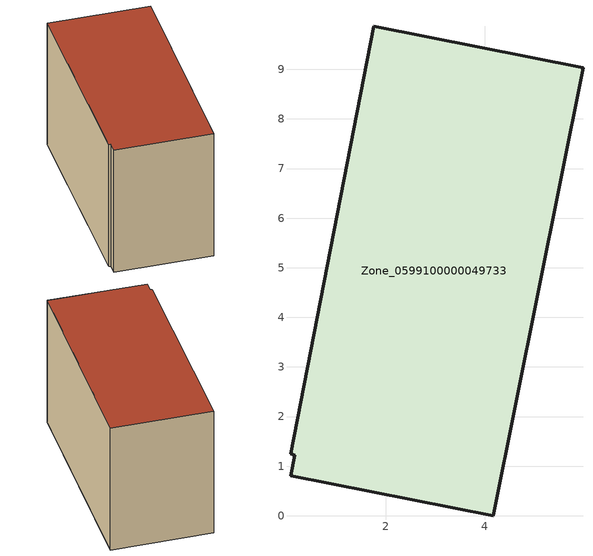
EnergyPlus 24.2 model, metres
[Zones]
Zone_0599100000049733
 floor ground (C_G): 0.17,1.22 0.08,1.25 1.76,9.87 5.98,9.03 4.17,0 0.09,0.81 z0
 wall outside (C_F): 4.17,0 5.98,9.03 1.76,9.87 0.08,1.25 0.17,1.22 0.09,0.81 4.17,0 z0:5.97
 roof outside (C_R): 0.17,1.22 0.09,0.81 4.17,0 5.98,9.03 1.76,9.87 0.08,1.25 z5.97
[BUILDING]
Pand.0599100000049733: North Axis=0; Terrain=City; Loads Convergence Tolerance Value=0.04; Temperature Convergence Tolerance Value=0.4; Solar Distribution=FullExterior; Maximum Number of Warmup Days=25; Minimum Number of Warmup Days=1
[Site:Location]
Rotterdam.The.Hague.AP_ZH_NLD Design_Conditions: Latitude=51.96; Longitude=4.45; Time Zone=1; Elevation=-4.5
[SITE:GROUNDTEMPERATURE:BUILDINGSURFACE]
18, 18, 18, 18, 18, 18, 18, 18, 18, 18, 18, 18
[MATERIAL] Thermal Absorptance=0.9; Solar Absorptance=0.7; Visible Absorptance=0.7
Name | Roughness | Thickness | Conductivity | Density | Specific Heat
G.TC.1965-1974 | MediumSmooth | 0.15 | 0.882353 | 540 | 1210
F.TC.1965-1974 | Rough | 0.3 | 0.697674 | 1920 | 840
R.TC.1965-1974 | MediumRough | 0.2 | 0.232558 | 1500 | 1000
[CONSTRUCTION]
C_G: G.TC.1965-1974
C_F: F.TC.1965-1974
C_R: R.TC.1965-1974
[ZONE]
Zone_0599100000049733: Type=1; Multiplier=1; Ceiling Height=Autocalculate; Volume=Autocalculate; Floor Area=autocalculate; Part of Total Floor Area=Yes
[ZONEINFILTRATION:DESIGNFLOWRATE]
Infil_Zone_0599100000049733: Zone or ZoneList or Space or SpaceList=Zone_0599100000049733; Schedule=AlwaysOn; Design Flow Rate Calculation Method=Flow/Area; Flow Rate per Floor Area=0.003; Constant Term Coefficient=1; Temperature Term Coefficient=0; Velocity Term Coefficient=0; Velocity Squared Term Coefficient=0
[HVACTEMPLATE:ZONE:IDEALLOADSAIRSYSTEM]
Zone_0599100000049733: Maximum Heating Supply Air Temperature=50; Minimum Cooling Supply Air Temperature=13; Maximum Heating Supply Air Humidity Ratio=0.0156; Minimum Cooling Supply Air Humidity Ratio=0.0077; Heating Limit=NoLimit; Cooling Limit=NoLimit; Dehumidification Control Type=ConstantSensibleHeatRatio; Cooling Sensible Heat Ratio=0.7; Dehumidification Setpoint=60; Humidification Control Type=None; Humidification Setpoint=30; Outdoor Air Method=None; Outdoor Air Flow Rate per Person=0.00944; Outdoor Air Flow Rate per Zone Floor Area=0; Outdoor Air Flow Rate per Zone=0; Demand Controlled Ventilation Type=None; Outdoor Air Economizer Type=NoEconomizer; Heat Recovery Type=None; Sensible Heat Recovery Effectiveness=0.7; Latent Heat Recovery Effectiveness=0.65
[ZONECONTROL:THERMOSTAT]
ThermostatControl_Zone_0599100000049733: Zone or ZoneList=Zone_0599100000049733; Control Type Schedule=DualSetpointControlType; Control 1=Thermostat_Zone_0599100000049733; Temperature Difference Between Cutout And Setpoint=0
[THERMOSTATSETPOINT:DUALSETPOINT]
Thermostat_Zone_0599100000049733: Heating Setpoint Temperature Schedule=HeatingSetpoint_Zone_0599100000049733; Cooling Setpoint Temperature Schedule=CoolingSetpoint_Zone_0599100000049733
[SCHEDULE:COMPACT]
HeatingSetpoint_Zone_0599100000049733: Through: 12/31, For: AllDays, Until: 24:00, 21
CoolingSetpoint_Zone_0599100000049733: Through: 12/31, For: AllDays, Until: 24:00, 24
DualSetpointControlType: Through: 12/31, For: AllDays, Until: 24:00, 4
AlwaysOn: Through: 12/31, For: AllDays, Until: 24:00, 1
